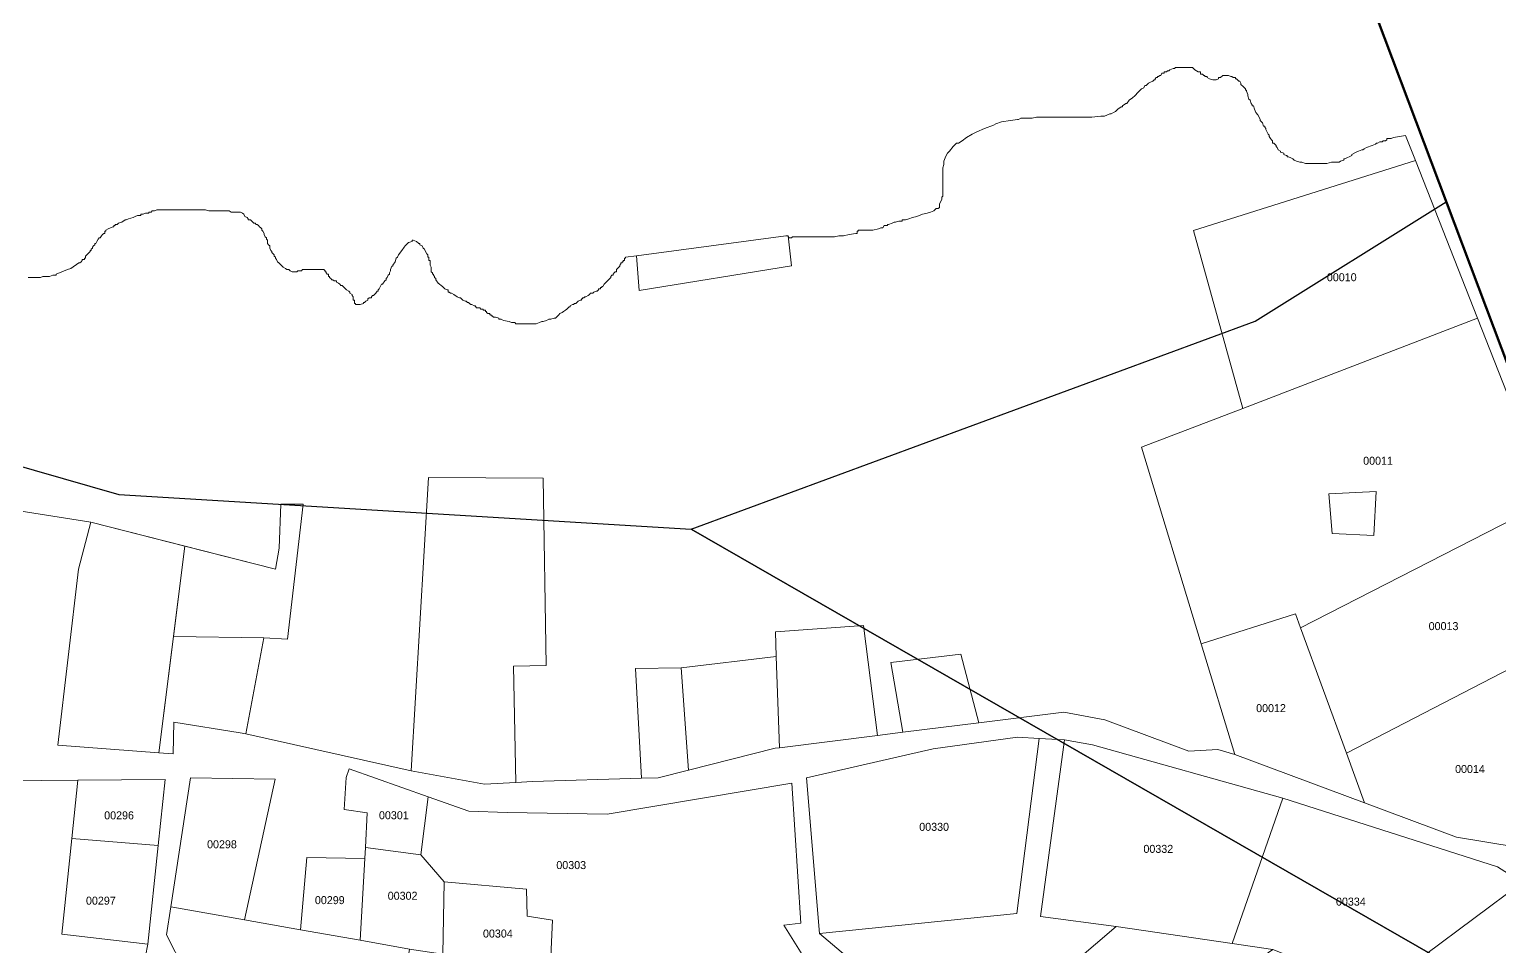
# Model space of a CAD drawing. Header units: metres. Extents: x 245225 to 248406, y 1633796 to 1637634.
# Drawn here: x 247644.4 to 247919.9, y 1636462.4 to 1636634.3 of the extents above; entities that cross this region are included whole.
import ezdxf
from ezdxf.enums import TextEntityAlignment as Align

# ---------------------------------------------------------------- set-up
doc = ezdxf.new("R2010")
doc.units = ezdxf.units.M
doc.header["$MEASUREMENT"] = 0
doc.layers.add('historique_numero_parcelle', color=7, linetype='Continuous')
doc.layers.add('limites_sections', color=7, linetype='Continuous')
doc.layers.add('Limites_Communes', color=7, linetype='Continuous', lineweight=211, plot=False)
doc.layers.add('LIMITES_PARCELLES', color=7, linetype='Continuous', lineweight=0, true_color=0xffffff)
doc.styles.add('Style-FANCY', font='FANCY.shx')

msp = doc.modelspace()

# ---------------------------------------------------------------- linework, layer by layer
at = {"layer": 'Limites_Communes', "color": 210, "lineweight": 80, "flags": 128}
msp.add_lwpolyline([(246605.2718, 1637633.7039), (246913.4298, 1637003.726), (246928.908, 1636986.2635), (246937.0628, 1636946.102), (247273.6978, 1636757.3411), (247414.7621, 1636704.6505), (247560.0187, 1636674.7525), (247860.1219, 1636718.6819), (247872.0949, 1636702.4329), (247930.5058, 1636547.3832), (247969.1915, 1636496.8558), (247927.1941, 1636463.9394), (247992.0592, 1636434.9953), (248053.9967, 1636386.0915), (248089.2289, 1636346.6767), (248129.5988, 1636309.9768), (248159.1072, 1636285.3282), (248217.2385, 1636236.7707), (248275.3777, 1636195.0512)], dxfattribs=at)
at = {"layer": 'limites_parcelles', "color": 0, "flags": 128}
for points in [[(247644.127867, 1636587.820168), (247644.762869, 1636587.820168), (247645.39787, 1636587.820168), (247645.609537, 1636587.820168), (247645.821204, 1636587.820168), (247646.032871, 1636587.820168), (247646.456205, 1636587.820168), (247646.87954, 1636588.031835), (247647.091207, 1636588.031835), (247647.302874, 1636588.031835), (247647.937875, 1636588.031835), (247648.149542, 1636588.031835), (247648.784543, 1636588.243502), (247649.207878, 1636588.243502), (247649.419545, 1636588.243502), (247649.419545, 1636588.455169), (247651.536216, 1636589.301837), (247652.171217, 1636589.513504), (247653.652886, 1636590.57184), (247653.864554, 1636590.57184), (247654.076221, 1636590.783507), (247654.287888, 1636590.995174), (247654.287888, 1636591.206841), (247654.711222, 1636591.206841), (247654.711222, 1636591.418508), (247654.922889, 1636591.418508), (247654.922889, 1636591.630175), (247654.922889, 1636591.841842), (247655.134556, 1636592.053509), (247655.346223, 1636592.265177), (247655.55789, 1636592.476844), (247655.769557, 1636592.688511), (247655.769557, 1636592.900178), (247655.981224, 1636592.900178), (247655.981224, 1636593.111845), (247656.192891, 1636593.323512), (247656.192891, 1636593.535179), (247656.404559, 1636593.746846), (247656.616226, 1636593.958513), (247656.616226, 1636594.17018), (247656.827893, 1636594.17018), (247657.03956, 1636594.593515), (247657.251227, 1636595.016849), (247657.462894, 1636595.228516), (247657.674561, 1636595.228516), (247657.886228, 1636595.65185), (247658.097895, 1636595.863517), (247658.309562, 1636596.075184), (247658.521229, 1636596.075184), (247658.521229, 1636596.286851), (247658.521229, 1636596.498518), (247658.732897, 1636596.498518), (247658.732897, 1636596.710185), (247659.156231, 1636596.921852), (247659.579565, 1636597.13352), (247660.002899, 1636597.345187), (247660.214566, 1636597.345187), (247660.214566, 1636597.556854), (247660.426233, 1636597.556854), (247660.426233, 1636597.768521), (247660.849567, 1636597.768521), (247661.061235, 1636597.980188), (247661.696236, 1636598.191855), (247662.331237, 1636598.615189), (247662.542904, 1636598.615189), (247662.966238, 1636598.826856), (247663.812907, 1636599.038523), (247664.236241, 1636599.25019), (247664.659575, 1636599.461858), (247664.871242, 1636599.461858), (247665.082909, 1636599.461858), (247665.294576, 1636599.461858), (247665.294576, 1636599.673525), (247665.717911, 1636599.673525), (247666.141245, 1636599.885192), (247666.564579, 1636599.885192), (247666.776246, 1636599.885192), (247666.776246, 1636600.096859), (247666.987913, 1636600.096859), (247667.19958, 1636600.096859), (247667.411247, 1636600.308526), (247667.622914, 1636600.308526), (247667.834581, 1636600.308526), (247668.257916, 1636600.520193), (247668.469583, 1636600.520193), (247668.68125, 1636600.520193), (247669.316251, 1636600.520193), (247669.951252, 1636600.520193), (247670.162919, 1636600.520193), (247670.374587, 1636600.520193), (247671.221255, 1636600.520193), (247671.432922, 1636600.520193), (247671.856256, 1636600.520193), (247673.126259, 1636600.520193), (247673.972927, 1636600.520193), (247674.184594, 1636600.520193), (247674.819595, 1636600.520193), (247675.24293, 1636600.520193), (247675.454597, 1636600.520193), (247676.089598, 1636600.520193), (247676.301265, 1636600.520193), (247676.512932, 1636600.520193), (247676.936266, 1636600.520193), (247677.147933, 1636600.520193), (247677.3596, 1636600.520193), (247677.994602, 1636600.308526), (247678.206269, 1636600.308526), (247678.417936, 1636600.308526), (247678.84127, 1636600.308526), (247679.476271, 1636600.308526), (247679.899606, 1636600.308526), (247680.111273, 1636600.308526), (247680.32294, 1636600.308526), (247680.534607, 1636600.308526), (247680.746274, 1636600.308526), (247680.957941, 1636600.308526), (247681.169608, 1636600.308526), (247681.381275, 1636600.308526), (247681.592942, 1636600.308526), (247681.804609, 1636600.308526), (247682.227944, 1636600.096859), (247682.439611, 1636600.096859), (247682.651278, 1636600.096859), (247682.862945, 1636600.096859), (247683.074612, 1636600.096859), (247683.286279, 1636600.096859), (247683.497946, 1636600.096859), (247683.92128, 1636600.096859), (247684.344614, 1636599.885192), (247684.556282, 1636599.673525), (247684.767949, 1636599.25019), (247685.191283, 1636599.038523), (247685.40295, 1636598.826856), (247685.40295, 1636598.615189), (247685.826284, 1636598.615189), (247686.249618, 1636598.191855), (247686.461285, 1636597.980188), (247686.672952, 1636597.980188), (247686.88462, 1636597.768521), (247687.096287, 1636597.768521), (247687.307954, 1636597.556854), (247687.519621, 1636597.345187), (247687.731288, 1636597.13352), (247687.942955, 1636596.921852), (247687.942955, 1636596.710185), (247688.154622, 1636596.498518), (247688.366289, 1636596.075184), (247688.366289, 1636595.863517), (247688.577956, 1636595.440183), (247688.789623, 1636595.228516), (247688.789623, 1636595.016849), (247689.00129, 1636594.805182), (247689.00129, 1636594.381847), (247689.00129, 1636594.17018), (247689.212958, 1636593.958513), (247689.424625, 1636593.746846), (247689.424625, 1636593.535179), (247689.424625, 1636593.323512), (247689.636292, 1636592.900178), (247689.847959, 1636592.688511), (247689.847959, 1636592.476844), (247690.059626, 1636592.265177), (247690.271293, 1636592.053509), (247690.271293, 1636591.841842), (247690.48296, 1636591.630175), (247690.48296, 1636591.418508), (247690.694627, 1636591.206841), (247690.906294, 1636590.783507), (247691.117961, 1636590.57184), (247691.541296, 1636590.148506), (247691.96463, 1636589.725171), (247692.387964, 1636589.513504), (247692.599631, 1636589.301837), (247693.022965, 1636589.301837), (247693.234632, 1636589.09017), (247693.657966, 1636588.878503), (247693.869634, 1636588.878503), (247694.081301, 1636588.878503), (247694.292968, 1636588.878503), (247694.504635, 1636588.878503), (247694.716302, 1636589.09017), (247695.139636, 1636589.09017), (247695.351303, 1636589.09017), (247695.56297, 1636589.301837), (247695.774637, 1636589.301837), (247695.986304, 1636589.301837), (247696.197972, 1636589.301837), (247696.409639, 1636589.301837), (247696.621306, 1636589.301837), (247696.832973, 1636589.301837), (247697.04464, 1636589.301837), (247697.256307, 1636589.301837), (247697.679641, 1636589.301837), (247698.102975, 1636589.301837), (247698.314642, 1636589.301837), (247698.526309, 1636589.301837), (247698.737977, 1636589.301837), (247698.949644, 1636589.301837), (247699.584645, 1636589.301837), (247699.796312, 1636589.09017), (247699.796312, 1636588.878503), (247700.007979, 1636588.878503), (247700.007979, 1636588.666836), (247700.219646, 1636588.455169), (247700.431313, 1636588.455169), (247700.431313, 1636588.243502), (247700.431313, 1636588.031835), (247700.64298, 1636588.031835), (247700.64298, 1636587.820168), (247700.854647, 1636587.608501), (247701.066315, 1636587.396833), (247701.277982, 1636587.396833), (247701.489649, 1636587.185166), (247701.701316, 1636587.185166), (247701.912983, 1636587.185166), (247701.912983, 1636586.973499), (247702.336317, 1636586.761832), (247702.547984, 1636586.550165), (247702.759651, 1636586.338498), (247702.971318, 1636586.338498), (247703.182985, 1636586.126831), (247703.394653, 1636585.915164), (247703.60632, 1636585.703497), (247703.817987, 1636585.49183), (247704.241321, 1636585.280163), (247704.452988, 1636585.068495), (247704.452988, 1636584.856828), (247704.876322, 1636584.645161), (247704.876322, 1636584.433494), (247705.087989, 1636584.221827), (247705.087989, 1636584.01016), (247705.087989, 1636583.586826), (247705.299656, 1636583.586826), (247705.299656, 1636583.163492), (247705.299656, 1636582.951825), (247705.511323, 1636582.951825), (247705.511323, 1636582.740157), (247705.722991, 1636582.740157), (247706.357992, 1636582.740157), (247706.992993, 1636582.951825), (247706.992993, 1636583.163492), (247707.20466, 1636583.163492), (247707.416327, 1636583.375159), (247707.839661, 1636583.586826), (247707.839661, 1636583.798493), (247708.051329, 1636584.01016), (247708.474663, 1636584.01016), (247708.474663, 1636584.221827), (247708.68633, 1636584.433494), (247708.897997, 1636584.433494), (247709.321331, 1636584.856828), (247709.532998, 1636585.280163), (247709.744665, 1636585.280163), (247709.744665, 1636585.49183), (247709.956332, 1636585.703497), (247710.379667, 1636586.550165), (247710.591334, 1636586.550165), (247711.014668, 1636587.185166), (247711.226335, 1636587.396833), (247711.226335, 1636587.608501), (247711.438002, 1636587.820168), (247711.649669, 1636588.243502), (247711.861336, 1636588.455169), (247711.861336, 1636588.666836), (247712.073003, 1636589.09017), (247712.073003, 1636589.301837), (247712.28467, 1636589.936839), (247712.496337, 1636589.936839), (247712.496337, 1636590.148506), (247712.919672, 1636590.783507), (247713.131339, 1636591.418508), (247713.343006, 1636591.630175), (247713.554673, 1636592.053509), (247714.189674, 1636592.900178), (247714.613008, 1636593.535179), (247714.824675, 1636593.746846), (247715.459677, 1636594.381847), (247716.094678, 1636594.593515), (247716.094678, 1636594.805182), (247716.306345, 1636594.805182), (247716.941346, 1636594.593515), (247717.364681, 1636594.17018), (247717.576348, 1636594.17018), (247717.576348, 1636593.958513), (247717.999682, 1636593.746846), (247718.211349, 1636593.323512), (247718.423016, 1636593.111845), (247718.634683, 1636592.688511), (247718.84635, 1636592.265177), (247719.058017, 1636592.053509), (247719.058017, 1636591.841842), (247719.058017, 1636591.630175), (247719.269684, 1636591.630175), (247719.269684, 1636591.418508), (247719.269684, 1636591.206841), (247719.269684, 1636590.995174), (247719.481351, 1636590.995174), (247719.481351, 1636590.57184), (247719.481351, 1636590.148506), (247719.693018, 1636589.725171), (247719.693018, 1636589.513504), (247719.693018, 1636589.301837), (247719.693018, 1636588.878503), (247719.904686, 1636588.666836), (247719.904686, 1636588.455169), (247720.116353, 1636588.455169), (247720.116353, 1636588.243502), (247720.32802, 1636588.031835), (247720.32802, 1636587.820168), (247720.539687, 1636587.608501), (247720.539687, 1636587.396833), (247720.963021, 1636586.761832), (247721.809689, 1636586.126831), (247722.233024, 1636585.703497), (247722.656358, 1636585.49183), (247722.868025, 1636585.49183), (247722.868025, 1636585.280163), (247722.868025, 1636585.068495), (247723.079692, 1636585.068495), (247723.291359, 1636584.856828), (247723.503026, 1636584.856828), (247723.92636, 1636584.645161), (247724.561362, 1636584.221827), (247724.984696, 1636584.01016), (247725.196363, 1636584.01016), (247725.619697, 1636583.586826), (247726.043031, 1636583.375159), (247726.254698, 1636583.375159), (247726.466365, 1636583.163492), (247726.678032, 1636583.163492), (247726.8897, 1636582.951825), (247727.101367, 1636582.740157), (247727.313034, 1636582.740157), (247727.736368, 1636582.52849), (247727.948035, 1636582.52849), (247728.159702, 1636582.105156), (247728.794703, 1636582.105156), (247729.00637, 1636581.893489), (247729.218038, 1636581.893489), (247729.429705, 1636581.893489), (247729.429705, 1636581.681822), (247729.641372, 1636581.681822), (247729.853039, 1636581.681822), (247729.853039, 1636581.470155), (247730.064706, 1636581.470155), (247730.064706, 1636581.258488), (247730.276373, 1636581.046821), (247730.699707, 1636581.046821), (247730.699707, 1636580.835154), (247730.911374, 1636580.835154), (247730.911374, 1636580.623487), (247731.123041, 1636580.623487), (247731.334708, 1636580.411819), (247731.758043, 1636580.411819), (247732.393044, 1636580.200152), (247732.393044, 1636579.988485), (247732.816378, 1636579.988485), (247733.239712, 1636579.776818), (247734.298048, 1636579.565151), (247734.721382, 1636579.353484), (247735.144716, 1636579.353484), (247735.356383, 1636579.353484), (247735.56805, 1636579.141817), (247735.991384, 1636579.141817), (247736.414719, 1636579.141817), (247736.626386, 1636579.141817), (247737.261387, 1636579.141817), (247737.473054, 1636579.141817), (247737.896388, 1636579.141817), (247738.108055, 1636579.141817), (247738.53139, 1636579.141817), (247738.954724, 1636579.141817), (247739.378058, 1636579.141817), (247740.013059, 1636579.353484), (247740.436393, 1636579.565151), (247740.64806, 1636579.565151), (247741.283062, 1636579.776818), (247741.706396, 1636579.988485), (247741.918063, 1636579.988485), (247742.12973, 1636579.988485), (247742.764731, 1636580.200152), (247742.976398, 1636580.200152), (247743.399733, 1636580.623487), (247743.6114, 1636580.835154), (247743.823067, 1636581.046821), (247744.246401, 1636581.258488), (247744.458068, 1636581.470155), (247744.881402, 1636581.681822), (247745.093069, 1636581.893489), (247745.516403, 1636582.316823), (247745.728071, 1636582.316823), (247745.728071, 1636582.52849), (247746.151405, 1636582.740157), (247746.363072, 1636582.740157), (247746.574739, 1636582.951825), (247746.786406, 1636582.951825), (247746.998073, 1636583.163492), (247747.20974, 1636583.375159), (247747.633074, 1636583.586826), (247747.844741, 1636583.586826), (247747.844741, 1636583.798493), (247748.056409, 1636583.798493), (247748.056409, 1636584.01016), (247748.268076, 1636584.01016), (247748.479743, 1636584.221827), (247748.69141, 1636584.221827), (247749.114744, 1636584.433494), (247749.326411, 1636584.645161), (247749.538078, 1636584.856828), (247749.749745, 1636584.856828), (247749.961412, 1636584.856828), (247750.173079, 1636585.068495), (247750.596414, 1636585.280163), (247750.808081, 1636585.280163), (247751.019748, 1636585.49183), (247751.019748, 1636585.703497), (247751.231415, 1636585.703497), (247751.443082, 1636585.703497), (247751.443082, 1636585.915164), (247751.654749, 1636585.915164), (247751.654749, 1636586.126831), (247751.866416, 1636586.126831), (247752.078083, 1636586.550165), (247752.28975, 1636586.761832), (247752.501417, 1636586.973499), (247752.713085, 1636587.185166), (247752.924752, 1636587.396833), (247753.348086, 1636587.820168), (247753.348086, 1636588.031835), (247753.559753, 1636588.243502), (247753.77142, 1636588.243502), (247753.77142, 1636588.455169), (247753.983087, 1636588.666836), (247754.194754, 1636588.878503), (247754.406421, 1636588.878503), (247754.406421, 1636589.301837), (247754.618088, 1636589.513504), (247754.829755, 1636589.725171), (247755.041423, 1636589.936839), (247755.041423, 1636590.148506), (247755.25309, 1636590.360173), (247755.25309, 1636590.57184), (247755.464757, 1636590.57184), (247755.464757, 1636590.783507), (247755.676424, 1636590.783507), (247755.676424, 1636590.995174), (247755.888091, 1636590.995174), (247755.888091, 1636591.206841), (247755.888091, 1636591.418508), (247756.099758, 1636591.418508), (247756.099758, 1636591.630175), (247758.186686, 1636591.909412), (247758.635397, 1636585.372524), (247787.210455, 1636589.976284), (247786.579819, 1636595.65185), (247786.791486, 1636595.228516), (247787.21482, 1636595.228516), (247787.426487, 1636595.440183), (247787.849821, 1636595.440183), (247788.061489, 1636595.440183), (247788.273156, 1636595.440183), (247788.69649, 1636595.440183), (247790.178159, 1636595.440183), (247790.601494, 1636595.440183), (247791.024828, 1636595.440183), (247791.659829, 1636595.440183), (247791.871496, 1636595.440183), (247794.623168, 1636595.440183), (247795.25817, 1636595.440183), (247796.104838, 1636595.65185), (247796.951506, 1636595.65185), (247798.009842, 1636595.863517), (247799.279844, 1636596.075184), (247799.491511, 1636596.075184), (247799.491511, 1636596.498518), (247799.703179, 1636596.498518), (247799.703179, 1636596.710185), (247799.914846, 1636596.710185), (247801.819849, 1636596.710185), (247802.031517, 1636596.710185), (247802.243184, 1636596.710185), (247802.454851, 1636596.710185), (247803.513186, 1636596.921852), (247803.93652, 1636597.13352), (247804.148187, 1636597.13352), (247804.359854, 1636597.13352), (247804.571522, 1636597.556854), (247805.206523, 1636597.556854), (247805.206523, 1636597.768521), (247805.41819, 1636597.768521), (247806.053191, 1636597.980188), (247806.476525, 1636598.191855), (247806.688192, 1636598.191855), (247807.323194, 1636598.403522), (247807.958195, 1636598.403522), (247807.958195, 1636598.615189), (247808.593196, 1636598.615189), (247809.228198, 1636598.826856), (247809.863199, 1636599.038523), (247810.709867, 1636599.25019), (247811.768203, 1636599.673525), (247812.614871, 1636599.885192), (247813.249872, 1636600.096859), (247813.884874, 1636600.308526), (247814.308208, 1636600.73186), (247814.519875, 1636600.73186), (247814.731542, 1636600.73186), (247814.943209, 1636600.943527), (247814.943209, 1636601.155194), (247814.943209, 1636601.578528), (247815.154876, 1636602.001863), (247815.366543, 1636602.425197), (247815.366543, 1636602.848531), (247815.57821, 1636603.060198), (247815.57821, 1636603.271865), (247815.57821, 1636603.695199), (247815.57821, 1636603.906866), (247815.57821, 1636604.541868), (247815.57821, 1636604.753535), (247815.57821, 1636604.965202), (247815.57821, 1636605.176869), (247815.57821, 1636605.388536), (247815.57821, 1636605.81187), (247815.57821, 1636606.023537), (247815.57821, 1636606.235204), (247815.57821, 1636606.658539), (247815.57821, 1636606.870206), (247815.57821, 1636607.29354), (247815.57821, 1636607.716874), (247815.57821, 1636608.351875), (247815.789877, 1636608.986877), (247815.789877, 1636609.621878), (247816.001544, 1636610.256879), (247816.213212, 1636610.680213), (247816.424879, 1636611.103548), (247816.848213, 1636611.526882), (247817.483214, 1636612.37355), (247818.118215, 1636613.008551), (247818.54155, 1636613.008551), (247819.176551, 1636613.431886), (247820.023219, 1636614.066887), (247821.081555, 1636614.701888), (247821.928223, 1636615.125222), (247823.409893, 1636615.760224), (247825.103229, 1636616.395225), (247825.526563, 1636616.606892), (247826.584899, 1636617.030226), (247828.278236, 1636617.241893), (247829.548238, 1636617.45356), (247829.759905, 1636617.45356), (247830.183239, 1636617.665227), (247830.606574, 1636617.665227), (247832.29991, 1636617.665227), (247833.146579, 1636617.876894), (247833.78158, 1636617.876894), (247833.993247, 1636617.876894), (247834.204914, 1636617.876894), (247835.474917, 1636617.876894), (247836.321585, 1636617.876894), (247836.533252, 1636617.876894), (247836.956586, 1636617.876894), (247837.803255, 1636617.876894), (247838.014922, 1636617.876894), (247839.073257, 1636617.876894), (247840.131593, 1636617.876894), (247841.401595, 1636617.876894), (247841.613262, 1636617.876894), (247843.518266, 1636617.876894), (247845.211603, 1636618.088561), (247845.634937, 1636618.088561), (247845.846604, 1636618.088561), (247846.90494, 1636618.511896), (247847.116607, 1636618.511896), (247847.539941, 1636618.723563), (247847.963275, 1636618.93523), (247848.386609, 1636619.358564), (247849.02161, 1636619.781898), (247849.233278, 1636619.781898), (247849.233278, 1636619.993565), (247849.868279, 1636620.416899), (247850.079946, 1636620.416899), (247850.50328, 1636621.051901), (247851.138281, 1636621.475235), (247851.561616, 1636621.898569), (247852.196617, 1636622.53357), (247852.831618, 1636623.168572), (247853.254952, 1636623.380239), (247853.466619, 1636623.803573), (247853.678286, 1636623.803573), (247854.101621, 1636624.226907), (247854.524955, 1636624.438574), (247854.948289, 1636624.650241), (247855.159956, 1636624.861908), (247855.371623, 1636624.861908), (247855.371623, 1636625.073575), (247855.58329, 1636625.285243), (247855.794957, 1636625.285243), (247855.794957, 1636625.49691), (247856.006624, 1636625.49691), (247856.218292, 1636625.708577), (247856.429959, 1636625.708577), (247856.641626, 1636626.131911), (247856.853293, 1636626.131911), (247857.06496, 1636626.131911), (247857.06496, 1636626.343578), (247857.276627, 1636626.343578), (247857.488294, 1636626.343578), (247857.699961, 1636626.555245), (247857.911628, 1636626.555245), (247858.123295, 1636626.766912), (247858.758297, 1636626.978579), (247858.969964, 1636626.978579), (247859.181631, 1636627.190246), (247859.604965, 1636627.190246), (247859.816632, 1636627.190246), (247860.028299, 1636627.190246), (247860.6633, 1636627.190246), (247861.086635, 1636627.190246), (247861.298302, 1636627.190246), (247861.721636, 1636627.190246), (247861.933303, 1636627.190246), (247862.356637, 1636627.190246), (247862.568304, 1636626.978579), (247862.779971, 1636626.766912), (247863.414973, 1636626.343578), (247863.838307, 1636626.343578), (247863.838307, 1636626.131911), (247863.838307, 1636625.920244), (247864.049974, 1636625.920244), (247864.261641, 1636625.920244), (247864.473308, 1636625.708577), (247864.684975, 1636625.708577), (247864.684975, 1636625.49691), (247864.896642, 1636625.49691), (247865.108309, 1636625.49691), (247865.108309, 1636625.285243), (247865.531644, 1636625.073575), (247866.166645, 1636624.861908), (247866.378312, 1636624.861908), (247866.589979, 1636624.861908), (247866.801646, 1636624.861908), (247867.22498, 1636625.073575), (247867.22498, 1636625.285243), (247867.436647, 1636625.285243), (247867.648314, 1636625.285243), (247868.071649, 1636625.708577), (247868.283316, 1636625.708577), (247868.494983, 1636625.708577), (247868.70665, 1636625.708577), (247868.918317, 1636625.708577), (247869.129984, 1636625.708577), (247869.553318, 1636625.49691), (247869.764985, 1636625.49691), (247869.976652, 1636625.285243), (247870.188319, 1636625.285243), (247870.399987, 1636625.285243), (247870.399987, 1636625.073575), (247870.611654, 1636625.073575), (247870.823321, 1636624.861908), (247871.034988, 1636624.650241), (247871.246655, 1636624.650241), (247871.458322, 1636624.226907), (247871.458322, 1636624.01524), (247871.881656, 1636623.591906), (247872.30499, 1636623.168572), (247872.30499, 1636622.956905), (247872.516657, 1636622.956905), (247872.516657, 1636622.745237), (247872.728325, 1636622.110236), (247872.728325, 1636621.898569), (247872.939992, 1636621.263568), (247873.151659, 1636621.051901), (247873.363326, 1636620.416899), (247873.574993, 1636620.205232), (247873.574993, 1636619.993565), (247873.78666, 1636619.993565), (247873.998327, 1636619.358564), (247874.209994, 1636618.723563), (247874.633328, 1636618.300229), (247874.844995, 1636617.876894), (247875.056663, 1636617.45356), (247875.056663, 1636617.241893), (247875.479997, 1636616.818559), (247875.691664, 1636616.183558), (247875.903331, 1636616.183558), (247875.903331, 1636615.971891), (247876.114998, 1636615.760224), (247876.114998, 1636615.548556), (247876.538332, 1636614.701888), (247876.749999, 1636614.490221), (247876.749999, 1636614.278554), (247876.961666, 1636613.85522), (247877.173333, 1636613.643553), (247877.385001, 1636613.431886), (247877.385001, 1636613.008551), (247877.596668, 1636613.008551), (247878.020002, 1636612.585217), (247878.020002, 1636612.37355), (247878.231669, 1636612.161883), (247878.443336, 1636611.738549), (247878.86667, 1636611.526882), (247878.86667, 1636611.315215), (247879.501671, 1636611.103548), (247879.501671, 1636610.89188), (247879.925006, 1636610.680213), (247880.136673, 1636610.680213), (247880.136673, 1636610.468546), (247880.34834, 1636610.468546), (247880.771674, 1636610.256879), (247881.195008, 1636610.045212), (247881.406675, 1636609.833545), (247881.830009, 1636609.621878), (247882.465011, 1636609.410211), (247882.888345, 1636609.410211), (247883.523346, 1636609.198544), (247883.94668, 1636609.198544), (247884.158347, 1636609.198544), (247884.793349, 1636609.198544), (247885.42835, 1636609.198544), (247885.851684, 1636609.198544), (247886.275018, 1636609.198544), (247886.486685, 1636609.198544), (247886.91002, 1636609.198544), (247887.121687, 1636609.198544), (247887.333354, 1636609.198544), (247887.545021, 1636609.198544), (247888.391689, 1636609.410211), (247889.450025, 1636609.410211), (247889.661692, 1636609.410211), (247889.873359, 1636609.410211), (247890.085026, 1636609.621878), (247890.720027, 1636609.833545), (247890.720027, 1636610.045212), (247890.931694, 1636610.045212), (247892.201697, 1636610.680213), (247892.201697, 1636610.89188), (247893.048365, 1636611.315215), (247893.471699, 1636611.526882), (247894.106701, 1636611.738549), (247894.318368, 1636611.738549), (247894.530035, 1636611.950216), (247894.953369, 1636612.161883), (247896.011704, 1636612.585217), (247896.646706, 1636612.796884), (247896.858373, 1636613.008551), (247897.07004, 1636613.008551), (247897.493374, 1636613.220218), (247897.916708, 1636613.220218), (247898.128375, 1636613.431886), (247898.340042, 1636613.431886), (247898.55171, 1636613.431886), (247898.763377, 1636613.643553), (247898.763377, 1636613.85522), (247898.975044, 1636613.85522), (247899.186711, 1636613.85522), (247899.398378, 1636613.85522), (247899.610045, 1636613.85522), (247900.033379, 1636614.066887), (247902.3088, 1636614.410846), (247904.154844, 1636609.720898), (247862.53748, 1636596.617339), (247871.793906, 1636563.290204), (247852.791975, 1636555.986077), (247863.981657, 1636519.163654), (247870.294153, 1636498.390822), (247867.119147, 1636499.316866), (247861.695177, 1636499.052282), (247845.952438, 1636504.873127), (247838.279487, 1636506.326559), (247822.33573, 1636504.338986), (247818.954585, 1636517.231644), (247805.857684, 1636515.644141), (247808.055375, 1636502.558775), (247803.34725, 1636501.971852), (247800.704232, 1636522.586774), (247784.194199, 1636521.422605), (247784.358238, 1636516.76798), (247766.519997, 1636514.649258), (247757.947479, 1636514.543424), (247759.119333, 1636493.938326), (247738.663681, 1636493.363729), (247735.578076, 1636493.182223), (247735.087434, 1636514.966759), (247741.225779, 1636515.072592), (247740.696612, 1636550.209329), (247719.212402, 1636550.315163), (247715.909469, 1636495.348108), (247684.977276, 1636502.250333), (247688.309007, 1636520.258436), (247692.754016, 1636520.046769), (247695.717355, 1636545.340986), (247691.484013, 1636545.340986), (247691.166512, 1636537.085969), (247690.531511, 1636533.170128), (247655.923942, 1636541.954313), (247626.145832, 1636546.640619)], [(247742.069868, 1636459.181368), (247742.414202, 1636467.337254), (247737.651692, 1636468.078088), (247737.545859, 1636473.158099), (247722.094161, 1636474.533935), (247717.754986, 1636479.613945), (247717.754986, 1636479.613945), (247719.111543, 1636490.449512), (247726.724004, 1636487.756425), (247733.920685, 1636487.544758), (247752.653222, 1636487.227257), (247787.260792, 1636493.048102), (247788.954128, 1636466.801383), (247785.779122, 1636466.378049), (247792.340802, 1636455.900528)]]:
    msp.add_lwpolyline(points, dxfattribs=at)
at = {"layer": 'limites_parcelles', "flags": 128}
for points in [[(247644.128, 1636587.82), (247644.763, 1636587.82), (247645.398, 1636587.82), (247645.61, 1636587.82), (247645.821, 1636587.82), (247646.033, 1636587.82), (247646.456, 1636587.82), (247646.88, 1636588.032), (247647.091, 1636588.032), (247647.303, 1636588.032), (247647.938, 1636588.032), (247648.15, 1636588.032), (247648.785, 1636588.244), (247649.208, 1636588.244), (247649.42, 1636588.244), (247649.42, 1636588.455), (247651.536, 1636589.302), (247652.171, 1636589.514), (247653.653, 1636590.572), (247653.865, 1636590.572), (247654.076, 1636590.784), (247654.288, 1636590.995), (247654.288, 1636591.207), (247654.711, 1636591.207), (247654.711, 1636591.419), (247654.923, 1636591.419), (247654.923, 1636591.63), (247654.923, 1636591.842), (247655.135, 1636592.054), (247655.346, 1636592.265), (247655.558, 1636592.477), (247655.77, 1636592.689), (247655.77, 1636592.9), (247655.981, 1636592.9), (247655.981, 1636593.112), (247656.193, 1636593.324), (247656.193, 1636593.535), (247656.405, 1636593.747), (247656.616, 1636593.959), (247656.616, 1636594.17), (247656.828, 1636594.17), (247657.04, 1636594.594), (247657.251, 1636595.017), (247657.463, 1636595.229), (247657.675, 1636595.229), (247657.886, 1636595.652), (247658.098, 1636595.864), (247658.31, 1636596.075), (247658.521, 1636596.075), (247658.521, 1636596.287), (247658.521, 1636596.499), (247658.733, 1636596.499), (247658.733, 1636596.71), (247659.156, 1636596.922), (247659.58, 1636597.134), (247660.003, 1636597.345), (247660.215, 1636597.345), (247660.215, 1636597.557), (247660.426, 1636597.557), (247660.426, 1636597.769), (247660.85, 1636597.769), (247661.061, 1636597.98), (247661.696, 1636598.192), (247662.331, 1636598.615), (247662.543, 1636598.615), (247662.966, 1636598.827), (247663.813, 1636599.039), (247664.236, 1636599.25), (247664.66, 1636599.462), (247664.871, 1636599.462), (247665.083, 1636599.462), (247665.295, 1636599.462), (247665.295, 1636599.674), (247665.718, 1636599.674), (247666.141, 1636599.885), (247666.565, 1636599.885), (247666.776, 1636599.885), (247666.776, 1636600.097), (247666.988, 1636600.097), (247667.2, 1636600.097), (247667.411, 1636600.309), (247667.623, 1636600.309), (247667.835, 1636600.309), (247668.258, 1636600.52), (247668.47, 1636600.52), (247668.681, 1636600.52), (247669.316, 1636600.52), (247669.951, 1636600.52), (247670.163, 1636600.52), (247670.375, 1636600.52), (247671.221, 1636600.52), (247671.433, 1636600.52), (247671.856, 1636600.52), (247673.126, 1636600.52), (247673.973, 1636600.52), (247674.185, 1636600.52), (247674.82, 1636600.52), (247675.243, 1636600.52), (247675.455, 1636600.52), (247676.09, 1636600.52), (247676.301, 1636600.52), (247676.513, 1636600.52), (247676.936, 1636600.52), (247677.148, 1636600.52), (247677.36, 1636600.52), (247677.995, 1636600.309), (247678.206, 1636600.309), (247678.418, 1636600.309), (247678.841, 1636600.309), (247679.476, 1636600.309), (247679.9, 1636600.309), (247680.111, 1636600.309), (247680.323, 1636600.309), (247680.535, 1636600.309), (247680.746, 1636600.309), (247680.958, 1636600.309), (247681.17, 1636600.309), (247681.381, 1636600.309), (247681.593, 1636600.309), (247681.805, 1636600.309), (247682.228, 1636600.097), (247682.44, 1636600.097), (247682.651, 1636600.097), (247682.863, 1636600.097), (247683.075, 1636600.097), (247683.286, 1636600.097), (247683.498, 1636600.097), (247683.921, 1636600.097), (247684.345, 1636599.885), (247684.556, 1636599.674), (247684.768, 1636599.25), (247685.191, 1636599.039), (247685.403, 1636598.827), (247685.403, 1636598.615), (247685.826, 1636598.615), (247686.25, 1636598.192), (247686.461, 1636597.98), (247686.673, 1636597.98), (247686.885, 1636597.769), (247687.096, 1636597.769), (247687.308, 1636597.557), (247687.52, 1636597.345), (247687.731, 1636597.134), (247687.943, 1636596.922), (247687.943, 1636596.71), (247688.155, 1636596.499), (247688.366, 1636596.075), (247688.366, 1636595.864), (247688.578, 1636595.44), (247688.79, 1636595.229), (247688.79, 1636595.017), (247689.001, 1636594.805), (247689.001, 1636594.382), (247689.001, 1636594.17), (247689.213, 1636593.959), (247689.425, 1636593.747), (247689.425, 1636593.535), (247689.425, 1636593.324), (247689.636, 1636592.9), (247689.848, 1636592.689), (247689.848, 1636592.477), (247690.06, 1636592.265), (247690.271, 1636592.054), (247690.271, 1636591.842), (247690.483, 1636591.63), (247690.483, 1636591.419), (247690.695, 1636591.207), (247690.906, 1636590.784), (247691.118, 1636590.572), (247691.541, 1636590.149), (247691.965, 1636589.725), (247692.388, 1636589.514), (247692.6, 1636589.302), (247693.023, 1636589.302), (247693.235, 1636589.09), (247693.658, 1636588.879), (247693.87, 1636588.879), (247694.081, 1636588.879), (247694.293, 1636588.879), (247694.505, 1636588.879), (247694.716, 1636589.09), (247695.14, 1636589.09), (247695.351, 1636589.09), (247695.563, 1636589.302), (247695.775, 1636589.302), (247695.986, 1636589.302), (247696.198, 1636589.302), (247696.41, 1636589.302), (247696.621, 1636589.302), (247696.833, 1636589.302), (247697.045, 1636589.302), (247697.256, 1636589.302), (247697.68, 1636589.302), (247698.103, 1636589.302), (247698.315, 1636589.302), (247698.526, 1636589.302), (247698.738, 1636589.302), (247698.95, 1636589.302), (247699.585, 1636589.302), (247699.796, 1636589.09), (247699.796, 1636588.879), (247700.008, 1636588.879), (247700.008, 1636588.667), (247700.22, 1636588.455), (247700.431, 1636588.455), (247700.431, 1636588.244), (247700.431, 1636588.032), (247700.643, 1636588.032), (247700.643, 1636587.82), (247700.855, 1636587.609), (247701.066, 1636587.397), (247701.278, 1636587.397), (247701.49, 1636587.185), (247701.701, 1636587.185), (247701.913, 1636587.185), (247701.913, 1636586.973), (247702.336, 1636586.762), (247702.548, 1636586.55), (247702.76, 1636586.338), (247702.971, 1636586.338), (247703.183, 1636586.127), (247703.395, 1636585.915), (247703.606, 1636585.703), (247703.818, 1636585.492), (247704.241, 1636585.28), (247704.453, 1636585.068), (247704.453, 1636584.857), (247704.876, 1636584.645), (247704.876, 1636584.433), (247705.088, 1636584.222), (247705.088, 1636584.01), (247705.088, 1636583.587), (247705.3, 1636583.587), (247705.3, 1636583.163), (247705.3, 1636582.952), (247705.511, 1636582.952), (247705.511, 1636582.74), (247705.723, 1636582.74), (247706.358, 1636582.74), (247706.993, 1636582.952), (247706.993, 1636583.163), (247707.205, 1636583.163), (247707.416, 1636583.375), (247707.84, 1636583.587), (247707.84, 1636583.798), (247708.051, 1636584.01), (247708.475, 1636584.01), (247708.475, 1636584.222), (247708.686, 1636584.433), (247708.898, 1636584.433), (247709.321, 1636584.857), (247709.533, 1636585.28), (247709.745, 1636585.28), (247709.745, 1636585.492), (247709.956, 1636585.703), (247710.38, 1636586.55), (247710.591, 1636586.55), (247711.015, 1636587.185), (247711.226, 1636587.397), (247711.226, 1636587.609), (247711.438, 1636587.82), (247711.65, 1636588.244), (247711.861, 1636588.455), (247711.861, 1636588.667), (247712.073, 1636589.09), (247712.073, 1636589.302), (247712.285, 1636589.937), (247712.496, 1636589.937), (247712.496, 1636590.149), (247712.92, 1636590.784), (247713.131, 1636591.419), (247713.343, 1636591.63), (247713.555, 1636592.054), (247714.19, 1636592.9), (247714.613, 1636593.535), (247714.825, 1636593.747), (247715.46, 1636594.382), (247716.095, 1636594.594), (247716.095, 1636594.805), (247716.306, 1636594.805), (247716.941, 1636594.594), (247717.365, 1636594.17), (247717.576, 1636594.17), (247717.576, 1636593.959), (247718, 1636593.747), (247718.211, 1636593.324), (247718.423, 1636593.112), (247718.635, 1636592.689), (247718.846, 1636592.265), (247719.058, 1636592.054), (247719.058, 1636591.842), (247719.058, 1636591.63), (247719.27, 1636591.63), (247719.27, 1636591.419), (247719.27, 1636591.207), (247719.27, 1636590.995), (247719.481, 1636590.995), (247719.481, 1636590.572), (247719.481, 1636590.149), (247719.693, 1636589.725), (247719.693, 1636589.514), (247719.693, 1636589.302), (247719.693, 1636588.879), (247719.905, 1636588.667), (247719.905, 1636588.455), (247720.116, 1636588.455), (247720.116, 1636588.244), (247720.328, 1636588.032), (247720.328, 1636587.82), (247720.54, 1636587.609), (247720.54, 1636587.397), (247720.963, 1636586.762), (247721.81, 1636586.127), (247722.233, 1636585.703), (247722.656, 1636585.492), (247722.868, 1636585.492), (247722.868, 1636585.28), (247722.868, 1636585.068), (247723.08, 1636585.068), (247723.291, 1636584.857), (247723.503, 1636584.857), (247723.926, 1636584.645), (247724.561, 1636584.222), (247724.985, 1636584.01), (247725.196, 1636584.01), (247725.62, 1636583.587), (247726.043, 1636583.375), (247726.255, 1636583.375), (247726.466, 1636583.163), (247726.678, 1636583.163), (247726.89, 1636582.952), (247727.101, 1636582.74), (247727.313, 1636582.74), (247727.736, 1636582.528), (247727.948, 1636582.528), (247728.16, 1636582.105), (247728.795, 1636582.105), (247729.006, 1636581.893), (247729.218, 1636581.893), (247729.43, 1636581.893), (247729.43, 1636581.682), (247729.641, 1636581.682), (247729.853, 1636581.682), (247729.853, 1636581.47), (247730.065, 1636581.47), (247730.065, 1636581.258), (247730.276, 1636581.047), (247730.7, 1636581.047), (247730.7, 1636580.835), (247730.911, 1636580.835), (247730.911, 1636580.623), (247731.123, 1636580.623), (247731.335, 1636580.412), (247731.758, 1636580.412), (247732.393, 1636580.2), (247732.393, 1636579.988), (247732.816, 1636579.988), (247733.24, 1636579.777), (247734.298, 1636579.565), (247734.721, 1636579.353), (247735.145, 1636579.353), (247735.356, 1636579.353), (247735.568, 1636579.142), (247735.991, 1636579.142), (247736.415, 1636579.142), (247736.626, 1636579.142), (247737.261, 1636579.142), (247737.473, 1636579.142), (247737.896, 1636579.142), (247738.108, 1636579.142), (247738.531, 1636579.142), (247738.955, 1636579.142), (247739.378, 1636579.142), (247740.013, 1636579.353), (247740.436, 1636579.565), (247740.648, 1636579.565), (247741.283, 1636579.777), (247741.706, 1636579.988), (247741.918, 1636579.988), (247742.13, 1636579.988), (247742.765, 1636580.2), (247742.976, 1636580.2), (247743.4, 1636580.623), (247743.611, 1636580.835), (247743.823, 1636581.047), (247744.246, 1636581.258), (247744.458, 1636581.47), (247744.881, 1636581.682), (247745.093, 1636581.893), (247745.516, 1636582.317), (247745.728, 1636582.317), (247745.728, 1636582.528), (247746.151, 1636582.74), (247746.363, 1636582.74), (247746.575, 1636582.952), (247746.786, 1636582.952), (247746.998, 1636583.163), (247747.21, 1636583.375), (247747.633, 1636583.587), (247747.845, 1636583.587), (247747.845, 1636583.798), (247748.056, 1636583.798), (247748.056, 1636584.01), (247748.268, 1636584.01), (247748.48, 1636584.222), (247748.691, 1636584.222), (247749.115, 1636584.433), (247749.326, 1636584.645), (247749.538, 1636584.857), (247749.75, 1636584.857), (247749.961, 1636584.857), (247750.173, 1636585.068), (247750.596, 1636585.28), (247750.808, 1636585.28), (247751.02, 1636585.492), (247751.02, 1636585.703), (247751.231, 1636585.703), (247751.443, 1636585.703), (247751.443, 1636585.915), (247751.655, 1636585.915), (247751.655, 1636586.127), (247751.866, 1636586.127), (247752.078, 1636586.55), (247752.29, 1636586.762), (247752.501, 1636586.973), (247752.713, 1636587.185), (247752.925, 1636587.397), (247753.348, 1636587.82), (247753.348, 1636588.032), (247753.56, 1636588.244), (247753.771, 1636588.244), (247753.771, 1636588.455), (247753.983, 1636588.667), (247754.195, 1636588.879), (247754.406, 1636588.879), (247754.406, 1636589.302), (247754.618, 1636589.514), (247754.83, 1636589.725), (247755.041, 1636589.937), (247755.041, 1636590.149), (247755.253, 1636590.36), (247755.253, 1636590.572), (247755.465, 1636590.572), (247755.465, 1636590.784), (247755.676, 1636590.784), (247755.676, 1636590.995), (247755.888, 1636590.995), (247755.888, 1636591.207), (247755.888, 1636591.419), (247756.1, 1636591.419), (247756.1, 1636591.63), (247758.187, 1636591.909), (247758.635, 1636585.373), (247787.21, 1636589.976), (247786.58, 1636595.652), (247786.791, 1636595.229), (247787.215, 1636595.229), (247787.426, 1636595.44), (247787.85, 1636595.44), (247788.061, 1636595.44), (247788.273, 1636595.44), (247788.696, 1636595.44), (247790.178, 1636595.44), (247790.601, 1636595.44), (247791.025, 1636595.44), (247791.66, 1636595.44), (247791.871, 1636595.44), (247794.623, 1636595.44), (247795.258, 1636595.44), (247796.105, 1636595.652), (247796.952, 1636595.652), (247798.01, 1636595.864), (247799.28, 1636596.075), (247799.492, 1636596.075), (247799.492, 1636596.499), (247799.703, 1636596.499), (247799.703, 1636596.71), (247799.915, 1636596.71), (247801.82, 1636596.71), (247802.032, 1636596.71), (247802.243, 1636596.71), (247802.455, 1636596.71), (247803.513, 1636596.922), (247803.937, 1636597.134), (247804.148, 1636597.134), (247804.36, 1636597.134), (247804.572, 1636597.557), (247805.207, 1636597.557), (247805.207, 1636597.769), (247805.418, 1636597.769), (247806.053, 1636597.98), (247806.477, 1636598.192), (247806.688, 1636598.192), (247807.323, 1636598.404), (247807.958, 1636598.404), (247807.958, 1636598.615), (247808.593, 1636598.615), (247809.228, 1636598.827), (247809.863, 1636599.039), (247810.71, 1636599.25), (247811.768, 1636599.674), (247812.615, 1636599.885), (247813.25, 1636600.097), (247813.885, 1636600.309), (247814.308, 1636600.732), (247814.52, 1636600.732), (247814.732, 1636600.732), (247814.943, 1636600.944), (247814.943, 1636601.155), (247814.943, 1636601.579), (247815.155, 1636602.002), (247815.367, 1636602.425), (247815.367, 1636602.849), (247815.578, 1636603.06), (247815.578, 1636603.272), (247815.578, 1636603.695), (247815.578, 1636603.907), (247815.578, 1636604.542), (247815.578, 1636604.754), (247815.578, 1636604.965), (247815.578, 1636605.177), (247815.578, 1636605.389), (247815.578, 1636605.812), (247815.578, 1636606.024), (247815.578, 1636606.235), (247815.578, 1636606.659), (247815.578, 1636606.87), (247815.578, 1636607.294), (247815.578, 1636607.717), (247815.578, 1636608.352), (247815.79, 1636608.987), (247815.79, 1636609.622), (247816.002, 1636610.257), (247816.213, 1636610.68), (247816.425, 1636611.104), (247816.848, 1636611.527), (247817.483, 1636612.374), (247818.118, 1636613.009), (247818.542, 1636613.009), (247819.177, 1636613.432), (247820.023, 1636614.067), (247821.082, 1636614.702), (247821.928, 1636615.125), (247823.41, 1636615.76), (247825.103, 1636616.395), (247825.527, 1636616.607), (247826.585, 1636617.03), (247828.278, 1636617.242), (247829.548, 1636617.454), (247829.76, 1636617.454), (247830.183, 1636617.665), (247830.607, 1636617.665), (247832.3, 1636617.665), (247833.147, 1636617.877), (247833.782, 1636617.877), (247833.993, 1636617.877), (247834.205, 1636617.877), (247835.475, 1636617.877), (247836.322, 1636617.877), (247836.533, 1636617.877), (247836.957, 1636617.877), (247837.803, 1636617.877), (247838.015, 1636617.877), (247839.073, 1636617.877), (247840.132, 1636617.877), (247841.402, 1636617.877), (247841.613, 1636617.877), (247843.518, 1636617.877), (247845.212, 1636618.089), (247845.635, 1636618.089), (247845.847, 1636618.089), (247846.905, 1636618.512), (247847.117, 1636618.512), (247847.54, 1636618.724), (247847.963, 1636618.935), (247848.387, 1636619.359), (247849.022, 1636619.782), (247849.233, 1636619.782), (247849.233, 1636619.994), (247849.868, 1636620.417), (247850.08, 1636620.417), (247850.503, 1636621.052), (247851.138, 1636621.475), (247851.562, 1636621.899), (247852.197, 1636622.534), (247852.832, 1636623.169), (247853.255, 1636623.38), (247853.467, 1636623.804), (247853.678, 1636623.804), (247854.102, 1636624.227), (247854.525, 1636624.439), (247854.948, 1636624.65), (247855.16, 1636624.862), (247855.372, 1636624.862), (247855.372, 1636625.074), (247855.583, 1636625.285), (247855.795, 1636625.285), (247855.795, 1636625.497), (247856.007, 1636625.497), (247856.218, 1636625.709), (247856.43, 1636625.709), (247856.642, 1636626.132), (247856.853, 1636626.132), (247857.065, 1636626.132), (247857.065, 1636626.344), (247857.277, 1636626.344), (247857.488, 1636626.344), (247857.7, 1636626.555), (247857.912, 1636626.555), (247858.123, 1636626.767), (247858.758, 1636626.979), (247858.97, 1636626.979), (247859.182, 1636627.19), (247859.605, 1636627.19), (247859.817, 1636627.19), (247860.028, 1636627.19), (247860.663, 1636627.19), (247861.087, 1636627.19), (247861.298, 1636627.19), (247861.722, 1636627.19), (247861.933, 1636627.19), (247862.357, 1636627.19), (247862.568, 1636626.979), (247862.78, 1636626.767), (247863.415, 1636626.344), (247863.838, 1636626.344), (247863.838, 1636626.132), (247863.838, 1636625.92), (247864.05, 1636625.92), (247864.262, 1636625.92), (247864.473, 1636625.709), (247864.685, 1636625.709), (247864.685, 1636625.497), (247864.897, 1636625.497), (247865.108, 1636625.497), (247865.108, 1636625.285), (247865.532, 1636625.074), (247866.167, 1636624.862), (247866.378, 1636624.862), (247866.59, 1636624.862), (247866.802, 1636624.862), (247867.225, 1636625.074), (247867.225, 1636625.285), (247867.437, 1636625.285), (247867.648, 1636625.285), (247868.072, 1636625.709), (247868.283, 1636625.709), (247868.495, 1636625.709), (247868.707, 1636625.709), (247868.918, 1636625.709), (247869.13, 1636625.709), (247869.553, 1636625.497), (247869.765, 1636625.497), (247869.977, 1636625.285), (247870.188, 1636625.285), (247870.4, 1636625.285), (247870.4, 1636625.074), (247870.612, 1636625.074), (247870.823, 1636624.862), (247871.035, 1636624.65), (247871.247, 1636624.65), (247871.458, 1636624.227), (247871.458, 1636624.015), (247871.882, 1636623.592), (247872.305, 1636623.169), (247872.305, 1636622.957), (247872.517, 1636622.957), (247872.517, 1636622.745), (247872.728, 1636622.11), (247872.728, 1636621.899), (247872.94, 1636621.264), (247873.152, 1636621.052), (247873.363, 1636620.417), (247873.575, 1636620.205), (247873.575, 1636619.994), (247873.787, 1636619.994), (247873.998, 1636619.359), (247874.21, 1636618.724), (247874.633, 1636618.3), (247874.845, 1636617.877), (247875.057, 1636617.454), (247875.057, 1636617.242), (247875.48, 1636616.819), (247875.692, 1636616.184), (247875.903, 1636616.184), (247875.903, 1636615.972), (247876.115, 1636615.76), (247876.115, 1636615.549), (247876.538, 1636614.702), (247876.75, 1636614.49), (247876.75, 1636614.279), (247876.962, 1636613.855), (247877.173, 1636613.644), (247877.385, 1636613.432), (247877.385, 1636613.009), (247877.597, 1636613.009), (247878.02, 1636612.585), (247878.02, 1636612.374), (247878.232, 1636612.162), (247878.443, 1636611.739), (247878.867, 1636611.527), (247878.867, 1636611.315), (247879.502, 1636611.104), (247879.502, 1636610.892), (247879.925, 1636610.68), (247880.137, 1636610.68), (247880.137, 1636610.469), (247880.348, 1636610.469), (247880.772, 1636610.257), (247881.195, 1636610.045), (247881.407, 1636609.834), (247881.83, 1636609.622), (247882.465, 1636609.41), (247882.888, 1636609.41), (247883.523, 1636609.199), (247883.947, 1636609.199), (247884.158, 1636609.199), (247884.793, 1636609.199), (247885.428, 1636609.199), (247885.852, 1636609.199), (247886.275, 1636609.199), (247886.487, 1636609.199), (247886.91, 1636609.199), (247887.122, 1636609.199), (247887.333, 1636609.199), (247887.545, 1636609.199), (247888.392, 1636609.41), (247889.45, 1636609.41), (247889.662, 1636609.41), (247889.873, 1636609.41), (247890.085, 1636609.622), (247890.72, 1636609.834), (247890.72, 1636610.045), (247890.932, 1636610.045), (247892.202, 1636610.68), (247892.202, 1636610.892), (247893.048, 1636611.315), (247893.472, 1636611.527), (247894.107, 1636611.739), (247894.318, 1636611.739), (247894.53, 1636611.95), (247894.953, 1636612.162), (247896.012, 1636612.585), (247896.647, 1636612.797), (247896.858, 1636613.009), (247897.07, 1636613.009), (247897.493, 1636613.22), (247897.917, 1636613.22), (247898.128, 1636613.432), (247898.34, 1636613.432), (247898.552, 1636613.432), (247898.763, 1636613.644), (247898.763, 1636613.855), (247898.975, 1636613.855), (247899.187, 1636613.855), (247899.398, 1636613.855), (247899.61, 1636613.855), (247900.033, 1636614.067), (247902.309, 1636614.411), (247904.155, 1636609.721), (247862.537, 1636596.617), (247871.794, 1636563.29), (247852.792, 1636555.986), (247863.982, 1636519.164), (247870.294, 1636498.391), (247867.119, 1636499.317), (247861.695, 1636499.052), (247845.952, 1636504.873), (247838.279, 1636506.327), (247822.336, 1636504.339), (247818.955, 1636517.232), (247805.858, 1636515.644), (247808.055, 1636502.559), (247803.347, 1636501.972), (247800.704, 1636522.587), (247784.194, 1636521.423), (247784.358, 1636516.768), (247766.52, 1636514.649), (247757.947, 1636514.543), (247759.119, 1636493.938), (247738.664, 1636493.364), (247735.578, 1636493.182), (247735.087, 1636514.967), (247741.226, 1636515.073), (247740.697, 1636550.209), (247719.212, 1636550.315), (247715.909, 1636495.348), (247684.977, 1636502.25), (247688.309, 1636520.258), (247692.754, 1636520.047), (247695.717, 1636545.341), (247691.484, 1636545.341), (247691.167, 1636537.086), (247690.532, 1636533.17), (247655.924, 1636541.954), (247626.146, 1636546.641)], [(247742.07, 1636459.181), (247742.414, 1636467.337), (247737.652, 1636468.078), (247737.546, 1636473.158), (247722.094, 1636474.534), (247717.755, 1636479.614), (247717.755, 1636479.614), (247719.112, 1636490.45), (247726.724, 1636487.756), (247733.921, 1636487.545), (247752.653, 1636487.227), (247787.261, 1636493.048), (247788.954, 1636466.801), (247785.779, 1636466.378), (247792.341, 1636455.901)]]:
    msp.add_lwpolyline(points, dxfattribs=at)
for points in [[(247758.187, 1636591.909), (247786.156, 1636595.652), (247786.58, 1636595.652), (247787.21, 1636589.976), (247758.635, 1636585.373), (247758.187, 1636591.909)], [(247928.148, 1636545.462), (247882.623, 1636522.128), (247881.658, 1636524.765), (247863.982, 1636519.164), (247852.792, 1636555.986), (247871.794, 1636563.29), (247915.776, 1636580.196), (247926.783, 1636552.234), (247925.328, 1636549.323), (247928.148, 1636545.462)], [(247735.578, 1636493.182), (247729.668, 1636492.835), (247715.909, 1636495.348), (247719.212, 1636550.315), (247740.697, 1636550.209), (247741.226, 1636515.073), (247735.087, 1636514.967), (247735.578, 1636493.182)], [(247688.309, 1636520.258), (247671.384, 1636520.52), (247673.537, 1636537.484), (247690.532, 1636533.17), (247691.167, 1636537.086), (247691.484, 1636545.341), (247695.717, 1636545.341), (247692.754, 1636520.047), (247688.309, 1636520.258)], [(247942.087, 1636526.377), (247927.616, 1636517.463), (247891.221, 1636498.623), (247882.623, 1636522.128), (247928.148, 1636545.462), (247942.087, 1636526.377)], [(247673.537, 1636537.484), (247668.619, 1636498.728), (247649.704, 1636500.159), (247653.596, 1636533.17), (247655.924, 1636541.954), (247673.537, 1636537.484)], [(247882.623, 1636522.128), (247891.221, 1636498.623), (247894.622, 1636489.326), (247870.294, 1636498.391), (247863.982, 1636519.164), (247881.658, 1636524.765), (247882.623, 1636522.128)], [(247803.347, 1636501.972), (247784.96, 1636499.68), (247784.358, 1636516.768), (247784.194, 1636521.423), (247800.704, 1636522.587), (247803.347, 1636501.972)], [(247688.309, 1636520.258), (247684.977, 1636502.25), (247683.895, 1636502.492), (247671.459, 1636504.476), (247671.327, 1636498.523), (247668.619, 1636498.728), (247671.384, 1636520.52), (247688.309, 1636520.258)], [(247784.96, 1636499.68), (247784.172, 1636499.581), (247767.884, 1636495.46), (247766.52, 1636514.649), (247784.358, 1636516.768), (247784.96, 1636499.68)], [(247933.093, 1636509.366), (247938.067, 1636500.808), (247935.845, 1636499.28), (247926.505, 1636492.856), (247934.191, 1636479.208), (247911.834, 1636482.913), (247894.622, 1636489.326), (247891.221, 1636498.623), (247927.616, 1636517.463), (247932.141, 1636508.811), (247933.093, 1636509.366)], [(247767.884, 1636495.46), (247762.212, 1636494.025), (247759.119, 1636493.938), (247757.947, 1636514.543), (247766.52, 1636514.649), (247767.884, 1636495.46)], [(247833.633, 1636501.405), (247829.444, 1636468.623), (247792.449, 1636464.877), (247790.021, 1636494.006), (247813.754, 1636499.483), (247829.55, 1636501.626), (247833.633, 1636501.405)], [(247792.449, 1636464.877), (247829.444, 1636468.623), (247833.633, 1636501.405), (247838.361, 1636501.15), (247833.901, 1636468.038), (247848.082, 1636466.133), (247819.628, 1636441.856), (247792.449, 1636464.877)], [(247879.318, 1636490.196), (247869.797, 1636462.984), (247848.082, 1636466.133), (247833.901, 1636468.038), (247838.361, 1636501.15), (247843.6, 1636500.197), (247879.318, 1636490.196)], [(247652.318, 1636482.658), (247650.474, 1636464.722), (247666.577, 1636462.842), (247660.015, 1636429.081), (247625.984, 1636437.922), (247629.218, 1636456.281), (247632.816, 1636493.428), (247653.443, 1636493.605), (247652.318, 1636482.658)], [(247719.112, 1636490.45), (247717.755, 1636479.614), (247707.347, 1636480.998), (247707.701, 1636487.446), (247703.362, 1636488.081), (247703.758, 1636494.106), (247704.287, 1636495.694), (247719.112, 1636490.45)], [(247896.997, 1636454.158), (247877.451, 1636461.874), (247869.797, 1636462.984), (247879.318, 1636490.196), (247919.562, 1636477.337), (247924.165, 1636474.4), (247896.997, 1636454.158)], [(247722.094, 1636474.534), (247721.899, 1636460.951), (247715.638, 1636461.94), (247706.391, 1636463.575), (247707.231, 1636478.876), (247707.347, 1636480.998), (247717.755, 1636479.614), (247722.094, 1636474.534)], [(247742.07, 1636459.181), (247736.665, 1636459.125), (247729.714, 1636459.717), (247721.899, 1636460.951), (247722.094, 1636474.534), (247737.546, 1636473.158), (247737.652, 1636468.078), (247742.414, 1636467.337), (247742.07, 1636459.181)], [(247684.692, 1636467.412), (247695.169, 1636465.559), (247706.391, 1636463.575), (247715.638, 1636461.94), (247712.563, 1636443.172), (247680.792, 1636447.646), (247677.935, 1636450.821), (247673.384, 1636458.123), (247670.103, 1636464.579), (247670.9, 1636469.851), (247684.692, 1636467.412)], [(247850.368, 1636438.714), (247845.473, 1636444.138), (247839.917, 1636444.932), (247837.139, 1636443.476), (247834.229, 1636441.095), (247828.85, 1636434.216), (247819.628, 1636441.856), (247848.082, 1636466.133), (247869.797, 1636462.984), (247877.451, 1636461.874), (247876.632, 1636461.295), (247869.355, 1636456.159), (247859.433, 1636447.427), (247850.368, 1636438.714)]]:
    msp.add_lwpolyline(points, close=True, dxfattribs=at)
at = {"layer": 'limites_parcelles', "color": 0, "flags": 128}
for points in [[(247928.147882, 1636545.461749), (247882.622629, 1636522.128485), (247881.658074, 1636524.765181), (247863.981657, 1636519.163654), (247852.791975, 1636555.986077), (247871.793906, 1636563.290204), (247915.776156, 1636580.196483), (247926.782808, 1636552.233638), (247925.327596, 1636549.323216), (247928.147882, 1636545.461749)], [(247735.578076, 1636493.182223), (247729.66783, 1636492.834561), (247715.909469, 1636495.348108), (247719.212402, 1636550.315163), (247740.696612, 1636550.209329), (247741.225779, 1636515.072592), (247735.087434, 1636514.966759), (247735.578076, 1636493.182223)], [(247882.622629, 1636522.128485), (247891.22123, 1636498.623451), (247894.622491, 1636489.325805), (247870.294153, 1636498.390822), (247863.981657, 1636519.163654), (247881.658074, 1636524.765181), (247882.622629, 1636522.128485)], [(247688.309007, 1636520.258436), (247684.977276, 1636502.250333), (247683.894822, 1636502.491872), (247671.45938, 1636504.476251), (247671.327088, 1636498.523114), (247668.618966, 1636498.728053), (247671.384211, 1636520.520149), (247688.309007, 1636520.258436)], [(247933.093177, 1636509.3664), (247938.067253, 1636500.808064), (247935.84543, 1636499.280047), (247926.505039, 1636492.856367), (247934.191156, 1636479.208492), (247911.833819, 1636482.912666), (247894.622491, 1636489.325805), (247891.22123, 1636498.623451), (247927.616291, 1636517.462666), (247932.140675, 1636508.810774), (247933.093177, 1636509.3664)], [(247767.884134, 1636495.460396), (247762.211645, 1636494.025188), (247759.119333, 1636493.938326), (247757.947479, 1636514.543424), (247766.519996, 1636514.649258), (247767.884134, 1636495.460396)], [(247833.633035, 1636501.405213), (247829.444012, 1636468.622958), (247792.448662, 1636464.877352), (247790.021283, 1636494.005896), (247813.754456, 1636499.482782), (247829.550112, 1636501.625911), (247833.633035, 1636501.405213)], [(247792.448662, 1636464.877352), (247829.444012, 1636468.622958), (247833.633035, 1636501.405213), (247838.360755, 1636501.14966), (247833.900687, 1636468.038401), (247848.082382, 1636466.133397), (247819.628217, 1636441.856416), (247792.448662, 1636464.877352)], [(247652.317689, 1636482.657935), (247650.473514, 1636464.722283), (247666.577036, 1636462.842327), (247660.015357, 1636429.081426), (247625.983531, 1636437.922096), (247629.217795, 1636456.280647), (247632.816136, 1636493.428221), (247653.443288, 1636493.605025), (247652.317689, 1636482.657935)], [(247719.111543, 1636490.449512), (247717.754986, 1636479.613945), (247707.347108, 1636480.997571), (247707.700799, 1636487.445627), (247703.361624, 1636488.080628), (247703.758125, 1636494.106438), (247704.287292, 1636495.693941), (247719.111543, 1636490.449512)], [(247896.99652, 1636454.158335), (247877.451191, 1636461.873597), (247869.797289, 1636462.983757), (247879.318337, 1636490.195888), (247919.561542, 1636477.337112), (247924.165302, 1636474.400232), (247896.99652, 1636454.158335)], [(247722.094161, 1636474.533935), (247721.898727, 1636460.951257), (247715.638315, 1636461.939743), (247706.391432, 1636463.574854), (247707.230717, 1636478.875674), (247707.347108, 1636480.997571), (247717.754986, 1636479.613945), (247722.094161, 1636474.533935)], [(247742.069868, 1636459.181368), (247736.665302, 1636459.124923), (247729.714176, 1636459.717238), (247721.898727, 1636460.951257), (247722.094161, 1636474.533935), (247737.545859, 1636473.158099), (247737.651692, 1636468.078088), (247742.414202, 1636467.337254), (247742.069868, 1636459.181368)], [(247684.691982, 1636467.411931), (247695.168978, 1636465.559301), (247706.391432, 1636463.574854), (247715.638315, 1636461.939743), (247712.562652, 1636443.171874), (247680.792245, 1636447.645511), (247677.93474, 1636450.820518), (247673.383897, 1636458.123032), (247670.103057, 1636464.578879), (247670.899538, 1636469.850825), (247684.691982, 1636467.411931)], [(247850.368186, 1636438.713958), (247845.473384, 1636444.137927), (247839.917123, 1636444.931678), (247837.138993, 1636443.476467), (247834.22857, 1636441.095212), (247828.850376, 1636434.216491), (247819.628217, 1636441.856416), (247848.082382, 1636466.133397), (247869.797289, 1636462.983757), (247877.451191, 1636461.873597), (247876.631592, 1636461.295056), (247869.354924, 1636456.158585), (247859.43303, 1636447.427318), (247850.368186, 1636438.713958)]]:
    msp.add_lwpolyline(points, close=True, dxfattribs=at)
at = {"layer": 'limites_parcelles'}
for points in [[(247915.776, 1636580.196), (247871.794, 1636563.29), (247862.537, 1636596.617), (247904.155, 1636609.721)], [(247887.902, 1636547.259), (247896.792, 1636547.682), (247896.368, 1636539.427), (247888.537, 1636539.851)], [(247822.336, 1636504.339), (247808.055, 1636502.559), (247805.858, 1636515.644), (247818.955, 1636517.232)], [(247668.543, 1636481.358), (247652.318, 1636482.658), (247653.443, 1636493.605), (247669.858, 1636493.746)], [(247684.692, 1636467.412), (247670.9, 1636469.851), (247674.548, 1636494.001), (247690.423, 1636493.789)], [(247668.543, 1636481.358), (247666.577, 1636462.842), (247650.474, 1636464.722), (247652.318, 1636482.658)], [(247707.231, 1636478.876), (247706.391, 1636463.575), (247695.169, 1636465.559), (247696.377, 1636479.085)]]:
    msp.add_3dface(points, dxfattribs=at)
at = {"layer": 'limites_parcelles', "color": 0}
for points in [[(247915.776156, 1636580.196483), (247871.793906, 1636563.290204), (247862.53748, 1636596.617339), (247904.154844, 1636609.720898)], [(247887.901612, 1636547.258936), (247896.791629, 1636547.68227), (247896.368295, 1636539.427254), (247888.536613, 1636539.850588)], [(247822.33573, 1636504.338986), (247808.055375, 1636502.558775), (247805.857684, 1636515.644141), (247818.954585, 1636517.231644)], [(247668.542714, 1636481.35774), (247652.317689, 1636482.657935), (247653.443288, 1636493.605025), (247669.857876, 1636493.745722)], [(247684.691982, 1636467.411931), (247670.899538, 1636469.850825), (247674.548066, 1636494.000604), (247690.423098, 1636493.788937)], [(247668.542714, 1636481.35774), (247666.577036, 1636462.842327), (247650.473514, 1636464.722283), (247652.317689, 1636482.657935)], [(247707.230717, 1636478.875674), (247706.391432, 1636463.574854), (247695.168978, 1636465.559301), (247696.37661, 1636479.084777)]]:
    msp.add_3dface(points, dxfattribs=at)
at = {"layer": 'limites_sections'}
for p, q in [((247874.084, 1636579.664), (247909.925746, 1636602.012236)), ((247768.428, 1636540.652), (247874.084, 1636579.664)), ((247910.334, 1636459.129), (247768.428, 1636540.652))]:
    msp.add_line(p, q, dxfattribs=at)
at = {"layer": 'limites_sections', "flags": 128}
msp.add_lwpolyline([(247496.973, 1636594.293), (247661.146, 1636547.154), (247768.428, 1636540.652), (247768.428, 1636540.652), (247910.334, 1636459.129), (247822.779, 1636383.723), (247697.695, 1636290.674), (247546.68, 1636188.471)], dxfattribs=at)

# ---------------------------------------------------------------- texts
at = {"layer": 'historique_numero_parcelle', "style": 'Style-FANCY'}
for s, p in [('00010', (247890.342962, 1636587.866978)), ('00011', (247897.145329, 1636553.469079)), ('00013', (247909.420028, 1636522.469361)), ('00012', (247877.085467, 1636507.093342)), ('00014', (247914.370483, 1636495.680214)), ('00296', (247661.188971, 1636486.993318)), ('00301', (247712.686558, 1636487.015777)), ('00330', (247813.945708, 1636484.840487)), ('00298', (247680.468903, 1636481.574344)), ('00332', (247855.962045, 1636480.708078)), ('00303', (247745.930252, 1636477.672938)), ('00297', (247657.777388, 1636471.002691)), ('00299', (247700.68189, 1636471.102151)), ('00302', (247714.328222, 1636471.923499)), ('00334', (247892.053, 1636470.826229)), ('00304', (247732.181317, 1636464.839369))]:
    msp.add_text(s, height=1.499994, dxfattribs=at).set_placement(p, align=Align.MIDDLE_CENTER)

doc.saveas('drawing.dxf')
